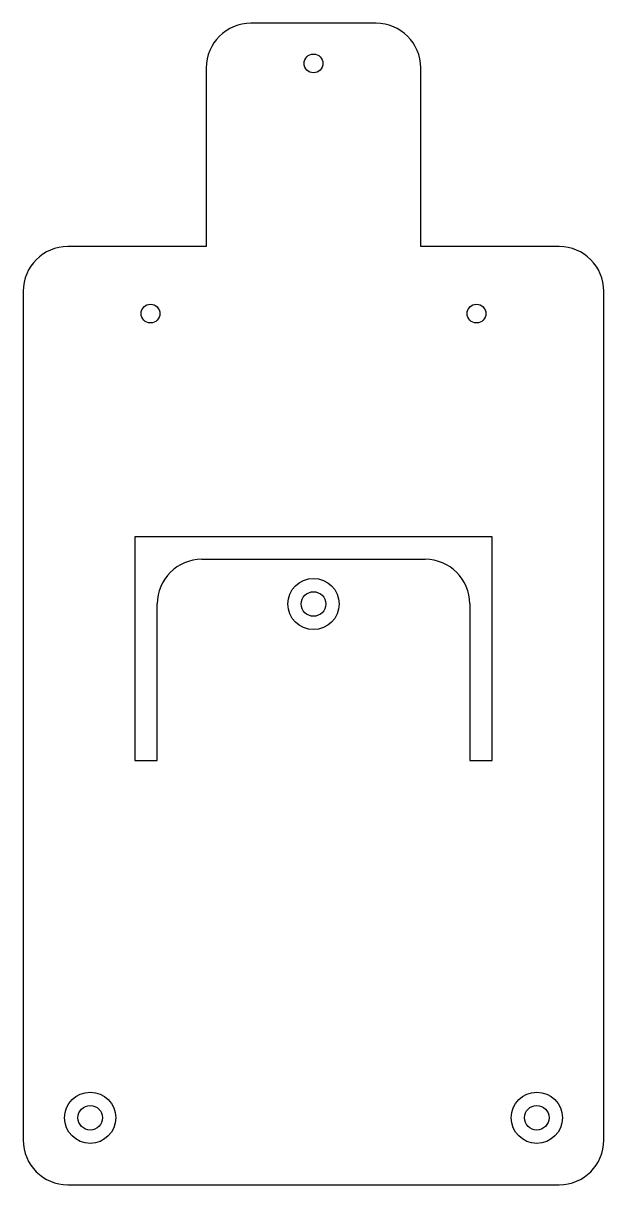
# Model space of a CAD drawing. Header units: millimetres. Extents: x -65 to 65, y -105 to 155.
import ezdxf

# ---------------------------------------------------------------- set-up
doc = ezdxf.new("R2010")
doc.units = ezdxf.units.MM

msp = doc.modelspace()

# ---------------------------------------------------------------- linework, layer by layer
at = {"color": 7, "linetype": 'Continuous', "lineweight": 25}
for p, q in [((14, 155), (-14, 155)), ((-24, 145), (-24, 105)), ((24, 105), (24, 145)), ((-24, 105), (-55, 105)), ((55, 105), (24, 105)), ((-65, 95), (-65, -95)), ((65, -95), (65, 95)), ((40, 40), (-40, 40)), ((-40, 40), (-40, -10)), ((40, -10), (40, 40)), ((-25, 35), (25, 35)), ((-35, -10), (-35, 25)), ((35, 25), (35, -10)), ((-40, -10), (-35, -10)), ((35, -10), (40, -10)), ((-55, -105), (55, -105))]:
    msp.add_line(p, q, dxfattribs=at)
for centre, radius in [((0, 146), 2.1), ((-36.5, 90), 2.1), ((36.5, 90), 2.1), ((0, 25), 5.74), ((0, 25), 2.75), ((-50, -90), 5.73), ((50, -90), 5.73), ((-50, -90), 2.75), ((50, -90), 2.75)]:
    msp.add_circle(centre, radius, dxfattribs=at)
for centre, start, end in [((-14, 145), 90, 180), ((14, 145), 360, 90), ((-55, 95), 90, 180), ((55, 95), 0, 90), ((-25, 25), 90, 180), ((25, 25), 0, 90), ((-55, -95), 180, 270), ((55, -95), 270, 360)]:
    msp.add_arc(centre, 10, start, end, dxfattribs=at)

doc.saveas('drawing.dxf')
